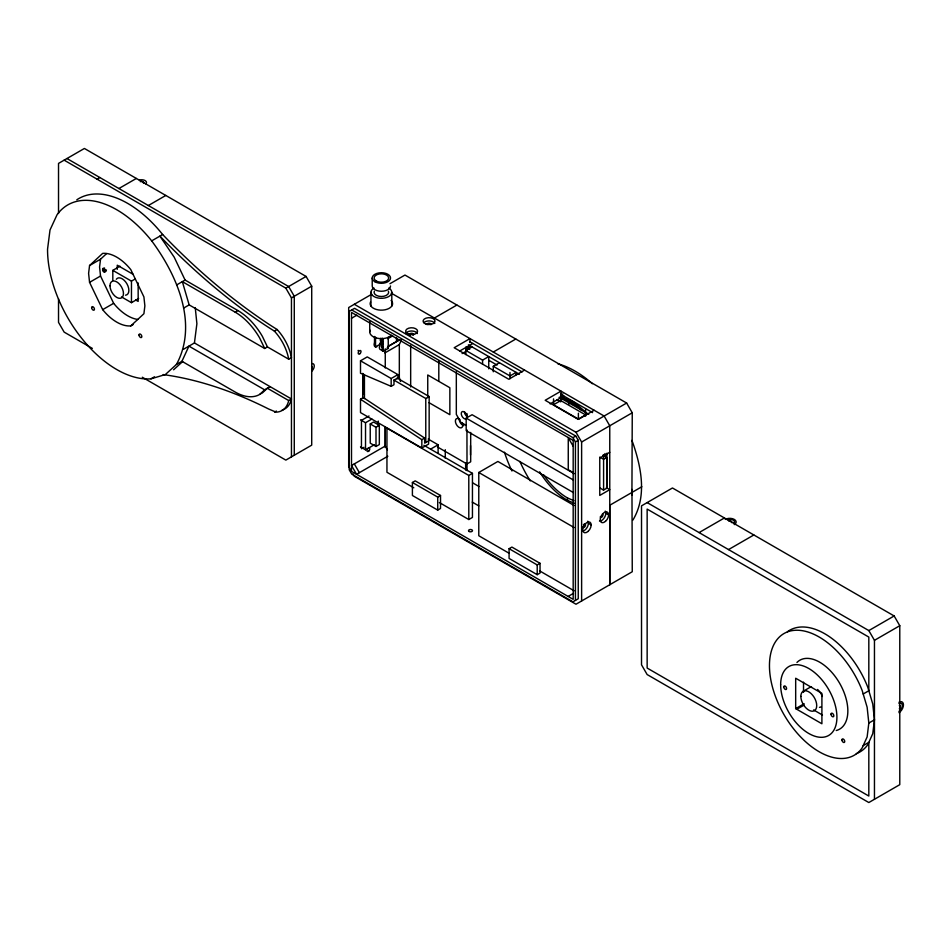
<?xml version="1.0" encoding="UTF-8"?>
<svg xmlns="http://www.w3.org/2000/svg" width="951" height="951" viewBox="0 0 951 951"><rect width="100%" height="100%" fill="white"/><g stroke="black" fill="none" stroke-linecap="round" stroke-linejoin="round"><path stroke-width="1.43" d="M58.522 298.816L58.522 322.365L64.145 332.113L92.342 348.387M112.812 280.414L112.812 270.369L119.992 266.209M121.514 296.926L131.464 302.668L131.464 281.127L135.054 279.059M138.157 282.946L138.157 301.408L135.696 299.981M291.458 456.849L291.458 297.889L285.835 288.141L64.145 160.16M58.522 213.452L58.522 163.406L84.401 148.463L306.091 276.444L311.714 286.192L311.714 445.151L285.835 460.106L142.317 377.238M385.262 447.529L385.274 427.237M795.678 708.638L795.678 678.229L821.902 693.362L821.902 723.77L795.678 708.638L804.142 703.74M874.456 799.292L874.456 640.332L868.822 630.584L647.144 502.592M899.777 625.71L899.777 784.67L868.822 802.537L647.144 674.556L641.521 664.808L641.521 505.849L672.464 487.982L894.154 615.963L899.777 625.71L874.456 640.332M130.798 325.896L143.91 313.735L144.873 305.877L143.91 296.914L130.798 269.62A39.787 22.967 60 0 0 102.672 253.382L89.56 265.543L88.598 273.389L89.56 282.352L102.672 309.646A39.787 22.967 60 0 0 130.798 325.896L133.247 324.481M106.583 253.596L100.533 259.207L99.57 267.053L100.533 276.016L113.644 303.31A39.787 22.967 60 0 0 137.788 319.453M102.66 269.05C101.995 270.571 104.943 273.519 105.43 271.071C106.013 267.778 100.021 269.133 104.539 267.968M631.916 495.126L632.26 412.782L626.638 403.034L404.96 275.053L389.946 283.719M631.856 440.408A94.399 54.504 60 0 1 632.902 443.035C641.39 467.678 647.084 496.458 632.89 520.114M868.822 723.057L867.134 736.93L862.165 747.902A70.267 40.572 60 0 1 787.202 719.883A70.267 40.572 60 0 1 787.202 631.987A70.267 40.572 60 0 1 862.177 690.533L867.134 707.235L868.822 723.057L874.456 719.812L872.756 703.978L867.799 687.276A70.267 40.572 60 0 0 787.416 631.726M874.456 719.812L872.756 733.685L867.799 744.657A70.267 40.572 60 0 1 856.292 753.668M176.446 364.459C198.521 323.815 176.862 274.851 151.684 240.865A97.846 56.489 60 0 0 57.024 214.807L50.011 229.987L47.55 249.221A97.846 56.489 60 0 0 150.971 378.831L165.367 374.539L176.446 364.459L181.938 361.297L188.94 346.128L264.64 389.827L270.132 386.665M183.46 349.29L194.432 342.954L196.893 323.72L195.24 307.589M400.537 381.529L399.325 377.476L399.325 344.583L401.584 339.602M264.64 389.827L259.647 394.463A48.917 28.245 60 0 1 235.182 392.038L181.938 361.297M173.593 369.784L182.663 361.546M97.05 179.157L99.867 177.528M118.911 188.524L136.35 178.455M148.356 205.523L165.795 195.454M89.56 265.543L100.533 259.207M151.684 240.865L162.657 234.528A496.327 286.56 60 0 0 271.51 325.967L277.11 329.51A35.151 20.292 60 0 1 291.458 357.624L288.712 359.205L267.445 346.925L262.393 336.392A48.917 28.245 60 0 0 237.928 310.573L185.088 280.058L174.176 257.139L159.911 236.11A496.327 286.56 60 0 0 268.764 327.548L274.363 331.091A35.151 20.292 60 0 1 288.712 359.205M102.66 269.894L104.539 268.812M103.029 270.833L104.895 269.751M103.659 271.617L106.464 269.989M104.384 272.034L106.262 270.952M89.56 282.352L100.533 276.016M102.672 309.646L113.644 303.31M131.464 302.668L138.656 298.519M176.85 284.813L185.088 280.058M183.674 308.065L189.154 304.891L264.711 348.506L267.445 346.925M189.154 304.891L182.342 281.639L235.182 312.154L237.928 310.573M285.835 288.141L306.091 276.444M150.971 378.831L154.502 376.786M291.458 297.889L311.714 286.192M274.363 331.091L277.11 329.51M371.698 294.251L348.684 307.542L348.684 466.501L350.8 470.151M351.501 318.264L356.863 315.161M387.735 338.722L392.739 335.834M374.504 336.476L374.504 346.271L375.538 346.865L380.602 343.941L380.602 338.354M163.144 374.575A507.014 292.73 60 0 1 268.669 409.025L276.111 412.152A35.151 20.292 60 0 0 288.712 400.561L291.458 398.968L194.432 342.954M434.393 318.038L456.896 305.045M360.5 360.798L367.252 356.898L397.922 374.611L397.922 377.856L393.976 380.127L393.976 384.715L391.17 386.344L360.5 373.232L360.5 360.798L391.17 378.51L397.922 374.611M274.577 412.116L276.408 411.058M382.147 338.116L382.147 350.741L383.194 351.335L388.258 348.411L388.258 337.189M384.858 352.94L399.325 344.583M428.592 440.848L428.592 444.105L421.84 447.992L360.5 412.591L360.5 399.218L363.318 397.589L424.645 438.066L424.645 443.13L429.151 440.527L429.151 396.543L397.209 378.094M396.912 378.867L399.325 377.476M459.761 351.002L472.813 343.466M519.424 374.278L470.638 346.105L467.345 347.864L469.723 349.29M472.029 346.913L465.871 350.467L482.573 360.12L488.743 356.566L488.743 368.822M462.103 353.582L466.798 350.883L466.798 346.949M369.012 415.991L361.451 420.354L361.451 448.777L363.971 447.315M360.488 419.807L365.529 422.72L371.9 419.034M493.284 352.036L515.799 339.043M370.236 423.968L373.565 422.042L379.33 425.37L379.33 444.557L376.002 446.471L370.236 443.154L370.236 423.968L376.002 427.284L379.33 425.37M393.833 380.043L425.775 398.493L429.151 396.543M493.272 371.782L493.272 366.29L499.43 362.735M360.488 446.922L365.529 449.835L374.456 444.688M385.262 426.892L385.262 446.031L351.501 465.526L356.566 474.299L387.853 456.23M524.583 370.105L508.761 379.247L454.174 347.733L469.996 338.592L469.996 342.491M421.84 447.992L421.84 439.695L424.645 438.066M573.334 492.535L466.18 430.66L466.18 418.131L472.088 414.719L574.142 473.634M430.779 449.027L438.102 444.795L438.102 453.413M562.885 393.952L561.007 395.034L561.007 391.146L545.185 400.276L578.303 419.391L594.125 410.261M412.401 482.49L415.207 480.873L440.527 495.483L440.527 508.476L437.722 510.105L412.401 495.483L412.401 482.49L437.722 497.111L440.527 495.483M550.154 403.902L563.824 396.008M553.541 404.757L560.769 400.585L585.614 414.933L578.386 419.106L553.541 404.757L553.541 398.885M568.71 404.044L571.099 402.665M572.098 404.508L575.093 402.784M413.804 487.792L386.95 472.278L386.95 428.2L468.795 475.452L472.445 473.336L472.445 517.427L468.795 519.531L439.374 502.556M509.296 553.363L478.781 535.746L478.781 472.492L497.884 461.461L574.166 505.504M354.307 304.284L575.997 432.277L626.638 403.034M351.727 309.943L572.942 437.662L575.759 436.045L578.244 440.337L578.244 598.761L572.942 601.828L351.727 474.109L349.243 469.806L349.243 311.381L354.545 308.326L575.759 436.045M575.426 600.39L575.426 441.965L578.244 440.337M581.62 600.984L581.62 442.025L632.26 412.782M609.757 452.284L599.76 458.061L599.76 495.423L609.757 489.646L606.381 487.697M599.796 457.062L603.588 459.262L606.69 457.467L606.69 488.339L603.457 490.038M509.082 548.691L511.9 547.075L540.037 563.313L540.037 573.061L537.22 574.689L509.082 558.439L509.082 548.691L537.22 564.942L540.037 563.313M641.83 486.746L609.757 505.254L609.757 584.734L609.757 425.775L604.123 416.027L391.313 293.17M568.116 596.432L573.465 593.353M699.092 532.584L724.412 517.962M728.537 549.583L753.858 534.973M868.822 630.584L894.154 615.963M803.179 691.282L809.907 687.395A11.222 6.479 60 0 1 811.548 686.895M796.807 709.28L804.059 705.095M863.199 693.992L868.822 690.747L868.822 637.075L647.144 509.094L647.144 668.054L868.822 796.046L868.822 742.374L863.199 745.62M543.58 474.775A55.622 32.12 60 0 0 567.521 497.979L573.905 500.678M539.645 471.862A58.593 33.832 60 0 0 567.521 500.404L574.238 503.245M468.403 344.785L470.638 346.105M469.58 341.599L522.123 371.936M560.555 394.13L592.592 412.627M559.224 397.256L588.752 414.303M488.743 360.263L497.052 365.065M556.941 399.646L560.769 401.857L560.769 394.701M493.272 366.29L509.986 375.942L516.143 372.388L516.143 374.849M602.886 455.279L606.69 457.467M66.962 158.532L288.64 286.524L294.275 296.26L294.275 455.232M380.198 340.161L382.73 341.623A4.779 2.758 -60 0 0 379.354 347.472A4.779 2.758 -60 0 0 382.73 349.409M379.568 343.347L380.602 343.941M387.212 347.816L388.258 348.411M573.298 472.635L568.258 469.723L568.258 438.851M599.796 487.922L603.588 490.122L603.588 459.262M466.18 418.131L573.334 479.993M428.972 402.642L449.859 414.695L449.859 387.735L427.748 374.967L427.748 397.673M466.014 425.311L460.878 422.339L456.325 414.398L456.325 371.829M605.811 513.219L608.628 514.836M588.372 523.288L591.189 524.916M364.435 394.392L363.318 393.75L363.318 374.159L364.435 374.801L364.435 398.612M428.164 439.065L438.102 444.795M437.519 446.982L466.941 463.969L470.686 461.806L470.686 432.443M478.781 472.492L574.131 527.543M133.33 274.47L117.258 265.198L117.258 269.347M423.849 445.282L472.445 473.336M112.812 270.369L131.464 281.127M472.611 482.823L479.019 486.52M472.255 502.104L478.793 505.884M288.712 400.561L267.386 388.246L262.393 392.882A48.917 28.245 60 0 1 260.17 393.952M813.616 709.933L822.449 715.033M539.799 570.98L574.131 590.797M360.5 399.218L421.84 439.695M575.997 432.277L581.62 442.025M572.942 437.662L575.426 441.965M568.116 437.472L573.18 446.245M385.262 446.031L387.426 449.787M354.307 463.898L359.371 472.671M352.904 473.812L354.307 476.249L575.997 604.23L632.26 571.741L631.963 489.432M264.711 348.506L259.647 337.974A48.917 28.245 60 0 0 235.182 312.154M803.524 682.152L803.524 692.387M606.94 453.163L606.94 488.125M603.564 454.602L603.564 457.538M585.614 409.049L585.614 416.193M578.386 413.221L578.386 419.106M567.521 497.979L567.521 500.404M537.22 564.942L537.22 574.689M509.986 372.495L509.986 378.688M482.573 360.12L482.573 364.233M470.507 445.567L470.507 455.018M468.795 475.452L468.795 519.531M466.941 413.519L466.941 416.479M466.941 429.84L467.024 470.674M465.871 347.032L465.871 354.592M465.645 462.899L465.645 470.044M445.27 449.704L445.27 458.287M438.803 361.142L438.803 381.351M437.722 497.111L437.722 510.105M425.775 398.493L425.775 442.477M410.666 345.415L410.666 386.962M396.508 337.557L396.508 341.457M391.8 292.302L391.8 306.044M391.17 378.51L391.17 386.344M385.262 348.839L385.262 367.978M383.194 338.711L383.194 351.335M378.272 421.067L378.272 425.347M376.002 427.284L376.002 446.471M375.538 337.082L375.538 346.865M372.221 278.013L372.221 285.966A9.153 5.278 0 0 0 381.375 291.256A9.153 5.278 0 0 0 390.528 285.966M370.949 292.302L370.949 306.044M369.737 321.664L369.737 331.935M365.529 422.72L365.529 449.835M362.747 373.374L362.747 397.922M427.118 324.671A1.985 1.153 0 0 1 429.044 323.221A1.985 1.153 0 0 1 430.969 324.671M410.19 335.251A1.985 1.153 0 0 1 410.19 333.635A1.985 1.153 0 0 1 413.007 333.635A1.985 1.153 0 0 1 413.007 335.251M602.589 513.932A1.985 1.153 -60 0 1 602.292 516.655A1.985 1.153 -60 0 1 600.236 516.857M358.206 350.348A1.985 1.153 -60 0 1 358.063 350.824M391.099 300.433A11.222 6.479 0 0 1 382.837 310.097A11.222 6.479 0 0 1 370.533 301.99M405.839 333.551A5.968 3.447 0 0 1 411.605 330.996A5.968 3.447 0 0 1 417.37 333.551M584.52 523.942A1.985 1.153 -60 0 1 585.531 525.202A1.985 1.153 -60 0 1 584.033 527.413A1.985 1.153 -60 0 1 582.749 526.533M583.45 524.726A1.985 1.153 -60 0 1 583.783 524.37M605.252 511.103A5.968 3.447 -60 0 1 604.574 517.38A5.968 3.447 -60 0 1 599.487 521.089M423.873 322.651A5.968 3.447 0 0 1 429.828 320.951A5.968 3.447 0 0 1 434.809 323.483M587.801 521.184A5.968 3.447 -60 0 1 587.136 527.448A5.968 3.447 -60 0 1 582.036 531.157M817.563 689.451A11.222 6.479 60 0 1 822.377 696.501M821.117 706.831A11.222 6.479 60 0 1 819.477 707.342M899.301 705.678A1.985 1.153 -60 0 1 900.335 706.652A1.985 1.153 -60 0 1 899.301 708.816M728.763 521.029A1.985 1.153 0 0 1 731.164 521.219A1.985 1.153 0 0 1 731.485 522.598M727.372 519.638A4.779 2.758 0 0 1 733.138 520.078A4.779 2.758 0 0 1 733.899 523.407M725.268 519.412A6.372 3.673 0 0 1 734.279 519.412A6.372 3.673 0 0 1 734.279 524.619M898.945 702.254A6.372 3.673 -60 0 1 903.45 704.857A6.372 3.673 -60 0 1 898.945 712.656M898.933 703.562A4.779 2.758 -60 0 1 902.309 705.511A4.779 2.758 -60 0 1 898.933 711.36M796.938 662.467A39.787 22.967 60 0 1 839.602 683.21A39.787 22.967 60 0 1 836.238 730.523M311.571 366.135A1.985 1.153 -60 0 1 311.571 368.952M311.75 363.674A4.779 2.758 -60 0 1 314.246 365.992A4.779 2.758 -60 0 1 311.75 371.211M139.31 180.119A4.779 2.758 0 0 1 145.075 180.559A4.779 2.758 0 0 1 145.836 183.888M140.284 181.7A1.985 1.153 0 0 1 142.912 181.605A1.985 1.153 0 0 1 143.423 183.091M76.805 199.805A97.846 56.489 60 0 1 162.657 234.528M291.458 398.968A35.151 20.292 60 0 1 282.126 410.071M116.307 279.261A9.534 5.504 60 0 1 126.899 283.767A9.534 5.504 60 0 1 125.508 295.202M560.377 398.1A58.593 33.832 60 0 1 581.822 410.487M559.354 397.482A55.622 32.12 60 0 1 564.906 398.445M566.154 398.802A55.622 32.12 60 0 1 573.81 402.071M604.907 453.544A58.593 33.832 60 0 1 606.203 457.764M462.245 422.874A5.195 2.996 60 0 1 460.011 427.807A5.195 2.996 60 0 1 455.386 421.043A5.195 2.996 60 0 1 460.011 419.617M463.755 425.644A5.195 2.996 60 0 1 459.131 418.88M530.254 480.861A90.416 51.996 60.1 0 1 519.888 461.425M561.554 397.423A58.593 33.832 60 0 1 587.124 413.721M557.821 363.769A94.399 54.504 60 0 1 592.366 383.717M462.673 423.694A4.779 2.758 60 0 1 462.138 422.577M382.73 347.139A1.985 1.153 -60 0 1 381.315 346.33A1.985 1.153 -60 0 1 382.73 343.893M511.959 471.007A90.416 52.21 60 0 1 504.446 452.2M376.786 346.865A4.779 2.758 -60 0 1 375.276 341.219M391.455 335.299A11.638 6.716 0 0 1 376.929 338.14A11.638 6.716 0 0 1 370.141 330.199M388.745 288.046A10.425 6.015 0 0 1 388.745 296.557A10.425 6.015 0 0 1 374.005 296.557A10.425 6.015 0 0 1 374.005 288.046M388.412 291.208A7.287 4.208 0 0 1 381.375 296.51A7.287 4.208 0 0 1 374.337 291.208M466.691 418.381A4.113 2.377 60 0 1 461.782 415.801A4.113 2.377 60 0 1 463.66 411.64A4.113 2.377 60 0 1 466.977 417.739M467.369 416.752A4.113 2.377 60 0 1 464.457 411.712M399.753 339.697L387.699 346.663L399.729 339.757M573.18 440.396L351.501 312.415L351.501 471.375L573.18 599.356L573.18 440.396M368.738 451.107A1.985 1.153 -60 0 0 369.368 448.028A1.985 1.153 -60 0 0 367.015 450.108A1.985 1.153 -60 0 0 368.738 451.107M469.093 531.466A1.985 1.153 0 0 0 472.421 530.955A1.985 1.153 0 0 0 469.984 529.541A1.985 1.153 0 0 0 469.093 531.466M359.965 353.665A1.985 1.153 -60 0 0 360.595 350.586A1.985 1.153 -60 0 0 358.242 352.666A1.985 1.153 -60 0 0 359.965 353.665M408.621 334.181A5.968 3.447 0 0 0 417.572 331.198A5.968 3.447 0 0 0 408.621 328.214A5.968 3.447 0 0 0 408.621 334.181M605.502 521.35A5.968 3.447 -60 0 0 607.392 512.114A5.968 3.447 -60 0 0 600.331 518.366A5.968 3.447 -60 0 0 605.502 521.35M426.06 324.101A5.968 3.447 0 0 0 435.011 321.117A5.968 3.447 0 0 0 426.06 318.133A5.968 3.447 0 0 0 426.06 324.101M588.051 531.431A5.968 3.447 -60 0 0 589.953 522.182A5.968 3.447 -60 0 0 582.892 528.447A5.968 3.447 -60 0 0 588.051 531.431M800.849 696.417A11.222 6.479 60 0 0 812.76 711.217A11.222 6.479 60 0 0 812.76 695.359A11.222 6.479 60 0 0 800.849 696.417M783.767 686.907A1.985 1.153 60 0 0 785.871 689.534A1.985 1.153 60 0 0 785.871 686.717A1.985 1.153 60 0 0 783.767 686.907M830.996 714.177A1.985 1.153 60 0 0 833.112 716.804A1.985 1.153 60 0 0 833.112 713.987A1.985 1.153 60 0 0 830.996 714.177M841.92 739.878A1.985 1.153 60 0 0 844.024 742.505A1.985 1.153 60 0 0 844.024 739.688A1.985 1.153 60 0 0 841.92 739.878M780.652 684.756A39.787 22.967 60 0 0 822.853 737.251A39.787 22.967 60 0 0 822.853 680.987A39.787 22.967 60 0 0 780.652 684.756M91.641 307.613A1.985 1.153 60 0 0 93.745 310.24A1.985 1.153 60 0 0 93.745 307.435A1.985 1.153 60 0 0 91.641 307.613M139.012 334.978A1.985 1.153 60 0 0 141.128 337.593A1.985 1.153 60 0 0 141.128 334.788A1.985 1.153 60 0 0 139.012 334.978M109.995 285.752A9.534 5.504 60 0 0 120.099 298.317A9.534 5.504 60 0 0 120.099 284.848A9.534 5.504 60 0 0 109.995 285.752M374.908 281.746A9.153 5.278 0 0 0 390.219 279.38A9.153 5.278 0 0 0 379.009 272.901A9.153 5.278 0 0 0 374.908 281.746M376.227 280.985A7.287 4.208 0 0 0 388.412 279.095A7.287 4.208 0 0 0 379.497 273.947A7.287 4.208 0 0 0 376.227 280.985"/></g></svg>
